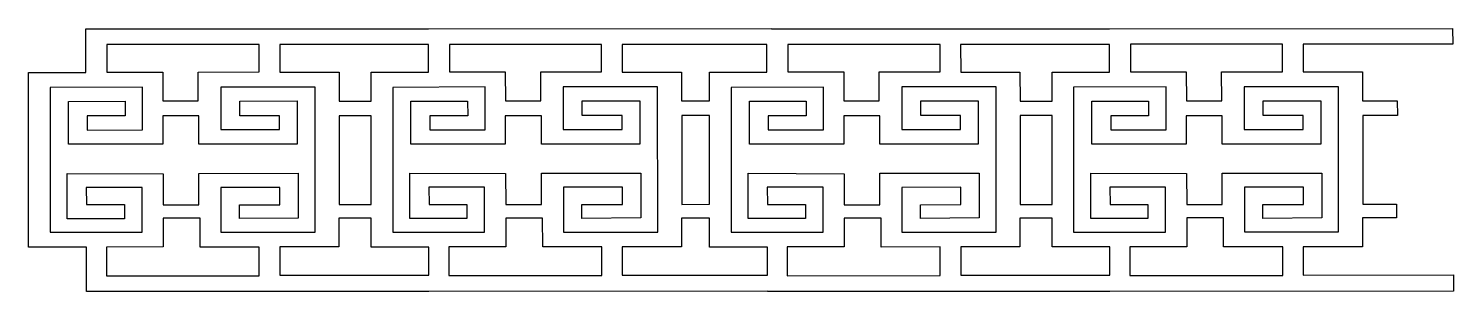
# Model space of a CAD drawing. Header units: centimetres. Extents: x -9.07 to 0.8, y 11.12 to 12.94.
import ezdxf

# ---------------------------------------------------------------- set-up
doc = ezdxf.new("R2010")
doc.units = ezdxf.units.CM
doc.header["$MEASUREMENT"] = 0
doc.layers.add('Layer 1', color=7, linetype='Continuous')

msp = doc.modelspace()

# ---------------------------------------------------------------- linework, layer by layer
at = {"layer": 'Layer 1', "color": 230}
for points, knots in [([(0.79109, 12.94087), (0.79109, 12.94087), (-1.5852, 12.93921), (-1.5852, 12.93921), (-1.5852, 12.93921), (-1.5852, 12.93921), (-3.92428, 12.93839), (-3.92428, 12.93839), (-3.92428, 12.93839), (-3.92428, 12.93839), (-3.92428, 12.94004), (-3.92428, 12.94004), (-3.92428, 12.94004), (-3.92428, 12.94004), (-6.30057, 12.93921), (-6.30057, 12.93921), (-6.30057, 12.93921), (-6.30057, 12.93921), (-8.67272, 12.93839), (-8.67272, 12.93839), (-8.67272, 12.93839), (-8.67272, 12.93839), (-8.67189, 12.6366), (-8.67189, 12.6366), (-8.67189, 12.6366), (-8.67189, 12.6366), (-9.0696, 12.6366), (-9.0696, 12.6366), (-9.0696, 12.6366), (-9.0696, 12.6366), (-9.06877, 11.42447), (-9.06877, 11.42447), (-9.06877, 11.42447), (-9.06877, 11.42447), (-8.66776, 11.42447), (-8.66776, 11.42447), (-8.66776, 11.42447), (-8.66776, 11.42447), (-8.66776, 11.11689), (-8.66776, 11.11689), (-8.66776, 11.11689), (-8.66776, 11.11689), (-6.29643, 11.11772), (-6.29643, 11.11772), (-6.29643, 11.11772), (-6.29643, 11.11772), (-3.95239, 11.11855), (-3.95239, 11.11855), (-3.95239, 11.11855), (-3.95239, 11.11855), (-3.95239, 11.11689), (-3.95239, 11.11689), (-3.95239, 11.11689), (-3.95239, 11.11689), (-1.58106, 11.11772), (-1.58106, 11.11772), (-1.58106, 11.11772), (-1.58106, 11.11772), (0.79771, 11.11855), (0.79771, 11.11855), (0.79771, 11.11855), (0.79771, 11.11855), (0.79771, 11.23182), (0.79771, 11.23182), (0.79771, 11.23182), (0.79771, 11.23182), (-0.24243, 11.231), (-0.24243, 11.231), (-0.24243, 11.231), (-0.24243, 11.231), (-0.24243, 11.42778), (-0.24243, 11.42778), (-0.24243, 11.42778), (-0.24243, 11.42778), (0.16767, 11.42778), (0.16767, 11.42778), (0.16767, 11.42778), (0.16767, 11.42778), (0.16767, 11.62704), (0.16767, 11.62704), (0.16767, 11.62704), (0.16767, 11.62704), (0.40331, 11.62704), (0.40331, 11.62704), (0.40331, 11.62704), (0.40331, 11.62704), (0.40331, 11.72213), (0.40331, 11.72213), (0.40331, 11.72213), (0.40331, 11.72213), (0.17015, 11.72213), (0.17015, 11.72213), (0.17015, 11.72213), (0.17015, 11.72213), (0.17015, 12.33729), (0.17015, 12.33729), (0.17015, 12.33729), (0.17015, 12.33729), (0.4091, 12.33729), (0.4091, 12.33729), (0.4091, 12.33729), (0.4091, 12.33729), (0.40827, 12.43898), (0.40827, 12.43898), (0.40827, 12.43898), (0.40827, 12.43898), (0.16767, 12.43816), (0.16767, 12.43816), (0.16767, 12.43816), (0.16767, 12.43816), (0.16767, 12.63908), (0.16767, 12.63908), (0.16767, 12.63908), (0.16767, 12.63908), (-0.24326, 12.63908), (-0.24326, 12.63908), (-0.24326, 12.63908), (-0.24326, 12.63908), (-0.24326, 12.8309), (-0.24326, 12.8309), (-0.24326, 12.8309), (-0.24326, 12.8309), (0.79357, 12.8309), (0.79357, 12.8309), (0.79357, 12.8309), (0.79357, 12.8309), (0.79109, 12.94087), (0.79109, 12.94087)], [0, 0, 0, 0, 0.030303, 0.030303, 0.030303, 0.030303, 0.0606061, 0.0606061, 0.0606061, 0.0606061, 0.0909091, 0.0909091, 0.0909091, 0.0909091, 0.1212121, 0.1212121, 0.1212121, 0.1212121, 0.1515152, 0.1515152, 0.1515152, 0.1515152, 0.1818182, 0.1818182, 0.1818182, 0.1818182, 0.2121212, 0.2121212, 0.2121212, 0.2121212, 0.2424242, 0.2424242, 0.2424242, 0.2424242, 0.2727273, 0.2727273, 0.2727273, 0.2727273, 0.3030303, 0.3030303, 0.3030303, 0.3030303, 0.3333333, 0.3333333, 0.3333333, 0.3333333, 0.3636364, 0.3636364, 0.3636364, 0.3636364, 0.3939394, 0.3939394, 0.3939394, 0.3939394, 0.4242424, 0.4242424, 0.4242424, 0.4242424, 0.4545455, 0.4545455, 0.4545455, 0.4545455, 0.4848485, 0.4848485, 0.4848485, 0.4848485, 0.5151515, 0.5151515, 0.5151515, 0.5151515, 0.5454545, 0.5454545, 0.5454545, 0.5454545, 0.5757576, 0.5757576, 0.5757576, 0.5757576, 0.6060606, 0.6060606, 0.6060606, 0.6060606, 0.6363636, 0.6363636, 0.6363636, 0.6363636, 0.6666667, 0.6666667, 0.6666667, 0.6666667, 0.6969697, 0.6969697, 0.6969697, 0.6969697, 0.7272727, 0.7272727, 0.7272727, 0.7272727, 0.7575758, 0.7575758, 0.7575758, 0.7575758, 0.7878788, 0.7878788, 0.7878788, 0.7878788, 0.8181818, 0.8181818, 0.8181818, 0.8181818, 0.8484848, 0.8484848, 0.8484848, 0.8484848, 0.8787879, 0.8787879, 0.8787879, 0.8787879, 0.9090909, 0.9090909, 0.9090909, 0.9090909, 0.9393939, 0.9393939, 0.9393939, 0.9393939, 1, 1, 1, 1]), ([(-8.5272, 12.82924), (-8.5272, 12.82924), (-7.47217, 12.82924), (-7.47217, 12.82924), (-7.47217, 12.82924), (-7.47217, 12.82924), (-7.47217, 12.63908), (-7.47217, 12.63908), (-7.47217, 12.63908), (-7.47217, 12.63908), (-7.89468, 12.63825), (-7.89468, 12.63825), (-7.89468, 12.63825), (-7.89468, 12.63825), (-7.89468, 12.43816), (-7.89468, 12.43816), (-7.89468, 12.43816), (-7.89468, 12.43816), (-8.13942, 12.43816), (-8.13942, 12.43816), (-8.13942, 12.43816), (-8.13942, 12.43816), (-8.13942, 12.63825), (-8.13942, 12.63825), (-8.13942, 12.63825), (-8.13942, 12.63825), (-8.52637, 12.63825), (-8.52637, 12.63825), (-8.52637, 12.63825), (-8.52637, 12.63825), (-8.5272, 12.82924), (-8.5272, 12.82924)], [0, 0, 0, 0, 0.1111111, 0.1111111, 0.1111111, 0.1111111, 0.2222222, 0.2222222, 0.2222222, 0.2222222, 0.3333333, 0.3333333, 0.3333333, 0.3333333, 0.4444444, 0.4444444, 0.4444444, 0.4444444, 0.5555556, 0.5555556, 0.5555556, 0.5555556, 0.6666667, 0.6666667, 0.6666667, 0.6666667, 0.7777778, 0.7777778, 0.7777778, 0.7777778, 1, 1, 1, 1]), ([(-7.32996, 12.82924), (-7.32996, 12.82924), (-6.30057, 12.82924), (-6.30057, 12.82924), (-6.30057, 12.82924), (-6.30057, 12.82924), (-6.30057, 12.63742), (-6.30057, 12.63742), (-6.30057, 12.63742), (-6.30057, 12.63742), (-6.69744, 12.63742), (-6.69744, 12.63742), (-6.69744, 12.63742), (-6.69744, 12.63742), (-6.69744, 12.43733), (-6.69744, 12.43733), (-6.69744, 12.43733), (-6.69744, 12.43733), (-6.91903, 12.43733), (-6.91903, 12.43733), (-6.91903, 12.43733), (-6.91903, 12.43733), (-6.91903, 12.63742), (-6.91903, 12.63742), (-6.91903, 12.63742), (-6.91903, 12.63742), (-7.32996, 12.63742), (-7.32996, 12.63742), (-7.32996, 12.63742), (-7.32996, 12.63742), (-7.32996, 12.82924), (-7.32996, 12.82924)], [0, 0, 0, 0, 0.1111111, 0.1111111, 0.1111111, 0.1111111, 0.2222222, 0.2222222, 0.2222222, 0.2222222, 0.3333333, 0.3333333, 0.3333333, 0.3333333, 0.4444444, 0.4444444, 0.4444444, 0.4444444, 0.5555556, 0.5555556, 0.5555556, 0.5555556, 0.6666667, 0.6666667, 0.6666667, 0.6666667, 0.7777778, 0.7777778, 0.7777778, 0.7777778, 1, 1, 1, 1]), ([(-6.15505, 12.83007), (-6.15505, 12.83007), (-5.10085, 12.83007), (-5.10085, 12.83007), (-5.10085, 12.83007), (-5.10085, 12.83007), (-5.10085, 12.6399), (-5.10085, 12.6399), (-5.10085, 12.6399), (-5.10085, 12.6399), (-5.52253, 12.6399), (-5.52253, 12.6399), (-5.52253, 12.6399), (-5.52253, 12.6399), (-5.52253, 12.43981), (-5.52253, 12.43981), (-5.52253, 12.43981), (-5.52253, 12.43981), (-5.76727, 12.43898), (-5.76727, 12.43898), (-5.76727, 12.43898), (-5.76727, 12.43898), (-5.76809, 12.6399), (-5.76809, 12.6399), (-5.76809, 12.6399), (-5.76809, 12.6399), (-6.15505, 12.63908), (-6.15505, 12.63908), (-6.15505, 12.63908), (-6.15505, 12.63908), (-6.15505, 12.83007), (-6.15505, 12.83007)], [0, 0, 0, 0, 0.1111111, 0.1111111, 0.1111111, 0.1111111, 0.2222222, 0.2222222, 0.2222222, 0.2222222, 0.3333333, 0.3333333, 0.3333333, 0.3333333, 0.4444444, 0.4444444, 0.4444444, 0.4444444, 0.5555556, 0.5555556, 0.5555556, 0.5555556, 0.6666667, 0.6666667, 0.6666667, 0.6666667, 0.7777778, 0.7777778, 0.7777778, 0.7777778, 1, 1, 1, 1]), ([(-4.95863, 12.83007), (-4.95863, 12.83007), (-3.95735, 12.83007), (-3.95735, 12.83007), (-3.95735, 12.83007), (-3.95735, 12.83007), (-3.95652, 12.63742), (-3.95652, 12.63742), (-3.95652, 12.63742), (-3.95652, 12.63742), (-4.35423, 12.63742), (-4.35423, 12.63742), (-4.35423, 12.63742), (-4.35423, 12.63742), (-4.35423, 12.43816), (-4.35423, 12.43816), (-4.35423, 12.43816), (-4.35423, 12.43816), (-4.5477, 12.43816), (-4.5477, 12.43816), (-4.5477, 12.43816), (-4.5477, 12.43816), (-4.5477, 12.63825), (-4.5477, 12.63825), (-4.5477, 12.63825), (-4.5477, 12.63825), (-4.95863, 12.63825), (-4.95863, 12.63825), (-4.95863, 12.63825), (-4.95863, 12.63825), (-4.95863, 12.83007), (-4.95863, 12.83007)], [0, 0, 0, 0, 0.1111111, 0.1111111, 0.1111111, 0.1111111, 0.2222222, 0.2222222, 0.2222222, 0.2222222, 0.3333333, 0.3333333, 0.3333333, 0.3333333, 0.4444444, 0.4444444, 0.4444444, 0.4444444, 0.5555556, 0.5555556, 0.5555556, 0.5555556, 0.6666667, 0.6666667, 0.6666667, 0.6666667, 0.7777778, 0.7777778, 0.7777778, 0.7777778, 1, 1, 1, 1]), ([(-2.7568, 12.83007), (-2.7568, 12.83007), (-2.7568, 12.63908), (-2.7568, 12.63908), (-2.7568, 12.63908), (-2.7568, 12.63908), (-3.17931, 12.63908), (-3.17931, 12.63908), (-3.17931, 12.63908), (-3.17931, 12.63908), (-3.17931, 12.43898), (-3.17931, 12.43898), (-3.17931, 12.43898), (-3.17931, 12.43898), (-3.42405, 12.43898), (-3.42405, 12.43898), (-3.42405, 12.43898), (-3.42405, 12.43898), (-3.42488, 12.63908), (-3.42488, 12.63908), (-3.42488, 12.63908), (-3.42488, 12.63908), (-3.811, 12.63908), (-3.811, 12.63908), (-3.811, 12.63908), (-3.811, 12.63908), (-3.81183, 12.82924), (-3.81183, 12.82924), (-3.81183, 12.82924), (-3.81183, 12.82924), (-2.7568, 12.83007), (-2.7568, 12.83007)], [0, 0, 0, 0, 0.1111111, 0.1111111, 0.1111111, 0.1111111, 0.2222222, 0.2222222, 0.2222222, 0.2222222, 0.3333333, 0.3333333, 0.3333333, 0.3333333, 0.4444444, 0.4444444, 0.4444444, 0.4444444, 0.5555556, 0.5555556, 0.5555556, 0.5555556, 0.6666667, 0.6666667, 0.6666667, 0.6666667, 0.7777778, 0.7777778, 0.7777778, 0.7777778, 1, 1, 1, 1]), ([(-1.5852, 12.83007), (-1.5852, 12.83007), (-1.5852, 12.63825), (-1.5852, 12.63825), (-1.5852, 12.63825), (-1.5852, 12.63825), (-1.98207, 12.63825), (-1.98207, 12.63825), (-1.98207, 12.63825), (-1.98207, 12.63825), (-1.98207, 12.43733), (-1.98207, 12.43733), (-1.98207, 12.43733), (-1.98207, 12.43733), (-2.20366, 12.43733), (-2.20366, 12.43733), (-2.20366, 12.43733), (-2.20366, 12.43733), (-2.20449, 12.63825), (-2.20449, 12.63825), (-2.20449, 12.63825), (-2.20449, 12.63825), (-2.61459, 12.63825), (-2.61459, 12.63825), (-2.61459, 12.63825), (-2.61459, 12.63825), (-2.61542, 12.82924), (-2.61542, 12.82924), (-2.61542, 12.82924), (-2.61542, 12.82924), (-1.5852, 12.83007), (-1.5852, 12.83007)], [0, 0, 0, 0, 0.1111111, 0.1111111, 0.1111111, 0.1111111, 0.2222222, 0.2222222, 0.2222222, 0.2222222, 0.3333333, 0.3333333, 0.3333333, 0.3333333, 0.4444444, 0.4444444, 0.4444444, 0.4444444, 0.5555556, 0.5555556, 0.5555556, 0.5555556, 0.6666667, 0.6666667, 0.6666667, 0.6666667, 0.7777778, 0.7777778, 0.7777778, 0.7777778, 1, 1, 1, 1]), ([(-1.43967, 12.8309), (-1.43967, 12.8309), (-0.38548, 12.8309), (-0.38548, 12.8309), (-0.38548, 12.8309), (-0.38548, 12.8309), (-0.38548, 12.6399), (-0.38548, 12.6399), (-0.38548, 12.6399), (-0.38548, 12.6399), (-0.80798, 12.6399), (-0.80798, 12.6399), (-0.80798, 12.6399), (-0.80798, 12.6399), (-0.80715, 12.43981), (-0.80715, 12.43981), (-0.80715, 12.43981), (-0.80715, 12.43981), (-1.05189, 12.43981), (-1.05189, 12.43981), (-1.05189, 12.43981), (-1.05189, 12.43981), (-1.05272, 12.6399), (-1.05272, 12.6399), (-1.05272, 12.6399), (-1.05272, 12.6399), (-1.43967, 12.6399), (-1.43967, 12.6399), (-1.43967, 12.6399), (-1.43967, 12.6399), (-1.43967, 12.8309), (-1.43967, 12.8309)], [0, 0, 0, 0, 0.1111111, 0.1111111, 0.1111111, 0.1111111, 0.2222222, 0.2222222, 0.2222222, 0.2222222, 0.3333333, 0.3333333, 0.3333333, 0.3333333, 0.4444444, 0.4444444, 0.4444444, 0.4444444, 0.5555556, 0.5555556, 0.5555556, 0.5555556, 0.6666667, 0.6666667, 0.6666667, 0.6666667, 0.7777778, 0.7777778, 0.7777778, 0.7777778, 1, 1, 1, 1]), ([(-8.27998, 12.5349), (-8.27998, 12.5349), (-8.27998, 12.23724), (-8.27998, 12.23724), (-8.27998, 12.23724), (-8.27998, 12.23724), (-8.6628, 12.23641), (-8.6628, 12.23641), (-8.6628, 12.23641), (-8.6628, 12.23641), (-8.6628, 12.33398), (-8.6628, 12.33398), (-8.6628, 12.33398), (-8.6628, 12.33398), (-8.4007, 12.33398), (-8.4007, 12.33398), (-8.4007, 12.33398), (-8.4007, 12.33398), (-8.4007, 12.43568), (-8.4007, 12.43568), (-8.4007, 12.43568), (-8.4007, 12.43568), (-8.79344, 12.43485), (-8.79344, 12.43485), (-8.79344, 12.43485), (-8.79344, 12.43485), (-8.79344, 12.13802), (-8.79344, 12.13802), (-8.79344, 12.13802), (-8.79344, 12.13802), (-8.13942, 12.13802), (-8.13942, 12.13802), (-8.13942, 12.13802), (-8.13942, 12.13802), (-8.13942, 12.33398), (-8.13942, 12.33398), (-8.13942, 12.33398), (-8.13942, 12.33398), (-7.89055, 12.33398), (-7.89055, 12.33398), (-7.89055, 12.33398), (-7.89055, 12.33398), (-7.89055, 12.13802), (-7.89055, 12.13802), (-7.89055, 12.13802), (-7.89055, 12.13802), (-7.20924, 12.13802), (-7.20924, 12.13802), (-7.20924, 12.13802), (-7.20924, 12.13802), (-7.20924, 12.43816), (-7.20924, 12.43816), (-7.20924, 12.43816), (-7.20924, 12.43816), (-7.60695, 12.43733), (-7.60695, 12.43733), (-7.60695, 12.43733), (-7.60695, 12.43733), (-7.60695, 12.33563), (-7.60695, 12.33563), (-7.60695, 12.33563), (-7.60695, 12.33563), (-7.33161, 12.33563), (-7.33161, 12.33563), (-7.33161, 12.33563), (-7.33161, 12.33563), (-7.33161, 12.24055), (-7.33161, 12.24055), (-7.33161, 12.24055), (-7.33161, 12.24055), (-7.73841, 12.24055), (-7.73841, 12.24055), (-7.73841, 12.24055), (-7.73841, 12.24055), (-7.73841, 12.5349), (-7.73841, 12.5349), (-7.73841, 12.5349), (-7.73841, 12.5349), (-7.08522, 12.5349), (-7.08522, 12.5349), (-7.08522, 12.5349), (-7.08522, 12.5349), (-7.08439, 11.52865), (-7.08439, 11.52865), (-7.08439, 11.52865), (-7.08439, 11.52865), (-7.73676, 11.52865), (-7.73676, 11.52865), (-7.73676, 11.52865), (-7.73676, 11.52865), (-7.73676, 11.83871), (-7.73676, 11.83871), (-7.73676, 11.83871), (-7.73676, 11.83871), (-7.32831, 11.83871), (-7.32831, 11.83871), (-7.32831, 11.83871), (-7.32831, 11.83871), (-7.32831, 11.71882), (-7.32831, 11.71882), (-7.32831, 11.71882), (-7.32831, 11.71882), (-7.60943, 11.71882), (-7.60943, 11.71882), (-7.60943, 11.71882), (-7.60943, 11.71882), (-7.60943, 11.62291), (-7.60943, 11.62291), (-7.60943, 11.62291), (-7.60943, 11.62291), (-7.20263, 11.62622), (-7.20263, 11.62622), (-7.20263, 11.62622), (-7.20263, 11.62622), (-7.20263, 11.9371), (-7.20263, 11.9371), (-7.20263, 11.9371), (-7.20263, 11.9371), (-7.89055, 11.93628), (-7.89055, 11.93628), (-7.89055, 11.93628), (-7.89055, 11.93628), (-7.89055, 11.71882), (-7.89055, 11.71882), (-7.89055, 11.71882), (-7.89055, 11.71882), (-8.13694, 11.71882), (-8.13694, 11.71882), (-8.13694, 11.71882), (-8.13694, 11.71882), (-8.13694, 11.9338), (-8.13694, 11.9338), (-8.13694, 11.9338), (-8.13694, 11.9338), (-8.80088, 11.93628), (-8.80088, 11.93628), (-8.80088, 11.93628), (-8.80088, 11.93628), (-8.80088, 11.62208), (-8.80088, 11.62208), (-8.80088, 11.62208), (-8.80088, 11.62208), (-8.40566, 11.62208), (-8.40566, 11.62208), (-8.40566, 11.62208), (-8.40566, 11.62208), (-8.40566, 11.71965), (-8.40566, 11.71965), (-8.40566, 11.71965), (-8.40566, 11.71965), (-8.66776, 11.71965), (-8.66776, 11.71965), (-8.66776, 11.71965), (-8.66776, 11.71965), (-8.66941, 11.83871), (-8.66941, 11.83871), (-8.66941, 11.83871), (-8.66941, 11.83871), (-8.28329, 11.83871), (-8.28329, 11.83871), (-8.28329, 11.83871), (-8.28329, 11.83871), (-8.28329, 11.52865), (-8.28329, 11.52865), (-8.28329, 11.52865), (-8.28329, 11.52865), (-8.91911, 11.52783), (-8.91911, 11.52783), (-8.91911, 11.52783), (-8.91911, 11.52783), (-8.91994, 12.53159), (-8.91994, 12.53159), (-8.91994, 12.53159), (-8.91994, 12.53159), (-8.27998, 12.5349), (-8.27998, 12.5349)], [0, 0, 0, 0, 0.0222222, 0.0222222, 0.0222222, 0.0222222, 0.0444444, 0.0444444, 0.0444444, 0.0444444, 0.0666667, 0.0666667, 0.0666667, 0.0666667, 0.0888889, 0.0888889, 0.0888889, 0.0888889, 0.1111111, 0.1111111, 0.1111111, 0.1111111, 0.1333333, 0.1333333, 0.1333333, 0.1333333, 0.1555556, 0.1555556, 0.1555556, 0.1555556, 0.1777778, 0.1777778, 0.1777778, 0.1777778, 0.2, 0.2, 0.2, 0.2, 0.2222222, 0.2222222, 0.2222222, 0.2222222, 0.2444444, 0.2444444, 0.2444444, 0.2444444, 0.2666667, 0.2666667, 0.2666667, 0.2666667, 0.2888889, 0.2888889, 0.2888889, 0.2888889, 0.3111111, 0.3111111, 0.3111111, 0.3111111, 0.3333333, 0.3333333, 0.3333333, 0.3333333, 0.3555556, 0.3555556, 0.3555556, 0.3555556, 0.3777778, 0.3777778, 0.3777778, 0.3777778, 0.4, 0.4, 0.4, 0.4, 0.4222222, 0.4222222, 0.4222222, 0.4222222, 0.4444444, 0.4444444, 0.4444444, 0.4444444, 0.4666667, 0.4666667, 0.4666667, 0.4666667, 0.4888889, 0.4888889, 0.4888889, 0.4888889, 0.5111111, 0.5111111, 0.5111111, 0.5111111, 0.5333333, 0.5333333, 0.5333333, 0.5333333, 0.5555556, 0.5555556, 0.5555556, 0.5555556, 0.5777778, 0.5777778, 0.5777778, 0.5777778, 0.6, 0.6, 0.6, 0.6, 0.6222222, 0.6222222, 0.6222222, 0.6222222, 0.6444444, 0.6444444, 0.6444444, 0.6444444, 0.6666667, 0.6666667, 0.6666667, 0.6666667, 0.6888889, 0.6888889, 0.6888889, 0.6888889, 0.7111111, 0.7111111, 0.7111111, 0.7111111, 0.7333333, 0.7333333, 0.7333333, 0.7333333, 0.7555556, 0.7555556, 0.7555556, 0.7555556, 0.7777778, 0.7777778, 0.7777778, 0.7777778, 0.8, 0.8, 0.8, 0.8, 0.8222222, 0.8222222, 0.8222222, 0.8222222, 0.8444444, 0.8444444, 0.8444444, 0.8444444, 0.8666667, 0.8666667, 0.8666667, 0.8666667, 0.8888889, 0.8888889, 0.8888889, 0.8888889, 0.9111111, 0.9111111, 0.9111111, 0.9111111, 0.9333333, 0.9333333, 0.9333333, 0.9333333, 0.9555556, 0.9555556, 0.9555556, 0.9555556, 1, 1, 1, 1]), ([(-5.90783, 12.53572), (-5.90783, 12.53572), (-5.90783, 12.23807), (-5.90783, 12.23807), (-5.90783, 12.23807), (-5.90783, 12.23807), (-6.29064, 12.23724), (-6.29064, 12.23724), (-6.29064, 12.23724), (-6.29064, 12.23724), (-6.29064, 12.3348), (-6.29064, 12.3348), (-6.29064, 12.3348), (-6.29064, 12.3348), (-6.02854, 12.3348), (-6.02854, 12.3348), (-6.02854, 12.3348), (-6.02854, 12.3348), (-6.02937, 12.4365), (-6.02937, 12.4365), (-6.02937, 12.4365), (-6.02937, 12.4365), (-6.42211, 12.43568), (-6.42211, 12.43568), (-6.42211, 12.43568), (-6.42211, 12.43568), (-6.42128, 12.13885), (-6.42128, 12.13885), (-6.42128, 12.13885), (-6.42128, 12.13885), (-5.76809, 12.13885), (-5.76809, 12.13885), (-5.76809, 12.13885), (-5.76809, 12.13885), (-5.76809, 12.3348), (-5.76809, 12.3348), (-5.76809, 12.3348), (-5.76809, 12.3348), (-5.51839, 12.3348), (-5.51839, 12.3348), (-5.51839, 12.3348), (-5.51839, 12.3348), (-5.51839, 12.13885), (-5.51839, 12.13885), (-5.51839, 12.13885), (-5.51839, 12.13885), (-4.83709, 12.13967), (-4.83709, 12.13967), (-4.83709, 12.13967), (-4.83709, 12.13967), (-4.83709, 12.43898), (-4.83709, 12.43898), (-4.83709, 12.43898), (-4.83709, 12.43898), (-5.23479, 12.43898), (-5.23479, 12.43898), (-5.23479, 12.43898), (-5.23479, 12.43898), (-5.23479, 12.33646), (-5.23479, 12.33646), (-5.23479, 12.33646), (-5.23479, 12.33646), (-4.95946, 12.33646), (-4.95946, 12.33646), (-4.95946, 12.33646), (-4.95946, 12.33646), (-4.95946, 12.24137), (-4.95946, 12.24137), (-4.95946, 12.24137), (-4.95946, 12.24137), (-5.36626, 12.24137), (-5.36626, 12.24137), (-5.36626, 12.24137), (-5.36626, 12.24137), (-5.36626, 12.53572), (-5.36626, 12.53572), (-5.36626, 12.53572), (-5.36626, 12.53572), (-4.71307, 12.53572), (-4.71307, 12.53572), (-4.71307, 12.53572), (-4.71307, 12.53572), (-4.71224, 11.52948), (-4.71224, 11.52948), (-4.71224, 11.52948), (-4.71224, 11.52948), (-5.36543, 11.52948), (-5.36543, 11.52948), (-5.36543, 11.52948), (-5.36543, 11.52948), (-5.36543, 11.83954), (-5.36543, 11.83954), (-5.36543, 11.83954), (-5.36543, 11.83954), (-4.95698, 11.83954), (-4.95698, 11.83954), (-4.95698, 11.83954), (-4.95698, 11.83954), (-4.95698, 11.71965), (-4.95698, 11.71965), (-4.95698, 11.71965), (-4.95698, 11.71965), (-5.2381, 11.71965), (-5.2381, 11.71965), (-5.2381, 11.71965), (-5.2381, 11.71965), (-5.2381, 11.62374), (-5.2381, 11.62374), (-5.2381, 11.62374), (-5.2381, 11.62374), (-4.83048, 11.62704), (-4.83048, 11.62704), (-4.83048, 11.62704), (-4.83048, 11.62704), (-4.83048, 11.93793), (-4.83048, 11.93793), (-4.83048, 11.93793), (-4.83048, 11.93793), (-5.51839, 11.9371), (-5.51839, 11.9371), (-5.51839, 11.9371), (-5.51839, 11.9371), (-5.51839, 11.71965), (-5.51839, 11.71965), (-5.51839, 11.71965), (-5.51839, 11.71965), (-5.76479, 11.71965), (-5.76479, 11.71965), (-5.76479, 11.71965), (-5.76479, 11.71965), (-5.76561, 11.93462), (-5.76561, 11.93462), (-5.76561, 11.93462), (-5.76561, 11.93462), (-6.42872, 11.9371), (-6.42872, 11.9371), (-6.42872, 11.9371), (-6.42872, 11.9371), (-6.42872, 11.62291), (-6.42872, 11.62291), (-6.42872, 11.62291), (-6.42872, 11.62291), (-6.03433, 11.62291), (-6.03433, 11.62291), (-6.03433, 11.62291), (-6.03433, 11.62291), (-6.03433, 11.72048), (-6.03433, 11.72048), (-6.03433, 11.72048), (-6.03433, 11.72048), (-6.29561, 11.72048), (-6.29561, 11.72048), (-6.29561, 11.72048), (-6.29561, 11.72048), (-6.29726, 11.83954), (-6.29726, 11.83954), (-6.29726, 11.83954), (-6.29726, 11.83954), (-5.91113, 11.83954), (-5.91113, 11.83954), (-5.91113, 11.83954), (-5.91113, 11.83954), (-5.91113, 11.52948), (-5.91113, 11.52948), (-5.91113, 11.52948), (-5.91113, 11.52948), (-6.54779, 11.52865), (-6.54779, 11.52865), (-6.54779, 11.52865), (-6.54779, 11.52865), (-6.54779, 12.53242), (-6.54779, 12.53242), (-6.54779, 12.53242), (-6.54779, 12.53242), (-5.90783, 12.53572), (-5.90783, 12.53572)], [0, 0, 0, 0, 0.0222222, 0.0222222, 0.0222222, 0.0222222, 0.0444444, 0.0444444, 0.0444444, 0.0444444, 0.0666667, 0.0666667, 0.0666667, 0.0666667, 0.0888889, 0.0888889, 0.0888889, 0.0888889, 0.1111111, 0.1111111, 0.1111111, 0.1111111, 0.1333333, 0.1333333, 0.1333333, 0.1333333, 0.1555556, 0.1555556, 0.1555556, 0.1555556, 0.1777778, 0.1777778, 0.1777778, 0.1777778, 0.2, 0.2, 0.2, 0.2, 0.2222222, 0.2222222, 0.2222222, 0.2222222, 0.2444444, 0.2444444, 0.2444444, 0.2444444, 0.2666667, 0.2666667, 0.2666667, 0.2666667, 0.2888889, 0.2888889, 0.2888889, 0.2888889, 0.3111111, 0.3111111, 0.3111111, 0.3111111, 0.3333333, 0.3333333, 0.3333333, 0.3333333, 0.3555556, 0.3555556, 0.3555556, 0.3555556, 0.3777778, 0.3777778, 0.3777778, 0.3777778, 0.4, 0.4, 0.4, 0.4, 0.4222222, 0.4222222, 0.4222222, 0.4222222, 0.4444444, 0.4444444, 0.4444444, 0.4444444, 0.4666667, 0.4666667, 0.4666667, 0.4666667, 0.4888889, 0.4888889, 0.4888889, 0.4888889, 0.5111111, 0.5111111, 0.5111111, 0.5111111, 0.5333333, 0.5333333, 0.5333333, 0.5333333, 0.5555556, 0.5555556, 0.5555556, 0.5555556, 0.5777778, 0.5777778, 0.5777778, 0.5777778, 0.6, 0.6, 0.6, 0.6, 0.6222222, 0.6222222, 0.6222222, 0.6222222, 0.6444444, 0.6444444, 0.6444444, 0.6444444, 0.6666667, 0.6666667, 0.6666667, 0.6666667, 0.6888889, 0.6888889, 0.6888889, 0.6888889, 0.7111111, 0.7111111, 0.7111111, 0.7111111, 0.7333333, 0.7333333, 0.7333333, 0.7333333, 0.7555556, 0.7555556, 0.7555556, 0.7555556, 0.7777778, 0.7777778, 0.7777778, 0.7777778, 0.8, 0.8, 0.8, 0.8, 0.8222222, 0.8222222, 0.8222222, 0.8222222, 0.8444444, 0.8444444, 0.8444444, 0.8444444, 0.8666667, 0.8666667, 0.8666667, 0.8666667, 0.8888889, 0.8888889, 0.8888889, 0.8888889, 0.9111111, 0.9111111, 0.9111111, 0.9111111, 0.9333333, 0.9333333, 0.9333333, 0.9333333, 0.9555556, 0.9555556, 0.9555556, 0.9555556, 1, 1, 1, 1]), ([(-3.02304, 12.53572), (-3.02304, 12.53572), (-2.36985, 12.53572), (-2.36985, 12.53572), (-2.36985, 12.53572), (-2.36985, 12.53572), (-2.36902, 11.52948), (-2.36902, 11.52948), (-2.36902, 11.52948), (-2.36902, 11.52948), (-3.02139, 11.52948), (-3.02139, 11.52948), (-3.02139, 11.52948), (-3.02139, 11.52948), (-3.02221, 11.83871), (-3.02221, 11.83871), (-3.02221, 11.83871), (-3.02221, 11.83871), (-2.61294, 11.83954), (-2.61294, 11.83954), (-2.61294, 11.83954), (-2.61294, 11.83954), (-2.61294, 11.71965), (-2.61294, 11.71965), (-2.61294, 11.71965), (-2.61294, 11.71965), (-2.89406, 11.71882), (-2.89406, 11.71882), (-2.89406, 11.71882), (-2.89406, 11.71882), (-2.89406, 11.62291), (-2.89406, 11.62291), (-2.89406, 11.62291), (-2.89406, 11.62291), (-2.48726, 11.62704), (-2.48726, 11.62704), (-2.48726, 11.62704), (-2.48726, 11.62704), (-2.48726, 11.9371), (-2.48726, 11.9371), (-2.48726, 11.9371), (-2.48726, 11.9371), (-3.17518, 11.9371), (-3.17518, 11.9371), (-3.17518, 11.9371), (-3.17518, 11.9371), (-3.17518, 11.71882), (-3.17518, 11.71882), (-3.17518, 11.71882), (-3.17518, 11.71882), (-3.42157, 11.71882), (-3.42157, 11.71882), (-3.42157, 11.71882), (-3.42157, 11.71882), (-3.4224, 11.9338), (-3.4224, 11.9338), (-3.4224, 11.9338), (-3.4224, 11.9338), (-4.08551, 11.9371), (-4.08551, 11.9371), (-4.08551, 11.9371), (-4.08551, 11.9371), (-4.08551, 11.62291), (-4.08551, 11.62291), (-4.08551, 11.62291), (-4.08551, 11.62291), (-3.69029, 11.62291), (-3.69029, 11.62291), (-3.69029, 11.62291), (-3.69029, 11.62291), (-3.69029, 11.72048), (-3.69029, 11.72048), (-3.69029, 11.72048), (-3.69029, 11.72048), (-3.95239, 11.71965), (-3.95239, 11.71965), (-3.95239, 11.71965), (-3.95239, 11.71965), (-3.95404, 11.83954), (-3.95404, 11.83954), (-3.95404, 11.83954), (-3.95404, 11.83954), (-3.56792, 11.83954), (-3.56792, 11.83954), (-3.56792, 11.83954), (-3.56792, 11.83954), (-3.56792, 11.52865), (-3.56792, 11.52865), (-3.56792, 11.52865), (-3.56792, 11.52865), (-4.20374, 11.52865), (-4.20374, 11.52865), (-4.20374, 11.52865), (-4.20374, 11.52865), (-4.20457, 12.53159), (-4.20457, 12.53159), (-4.20457, 12.53159), (-4.20457, 12.53159), (-3.56461, 12.5349), (-3.56461, 12.5349), (-3.56461, 12.5349), (-3.56461, 12.5349), (-3.56461, 12.23724), (-3.56461, 12.23724), (-3.56461, 12.23724), (-3.56461, 12.23724), (-3.94743, 12.23724), (-3.94743, 12.23724), (-3.94743, 12.23724), (-3.94743, 12.23724), (-3.94743, 12.33398), (-3.94743, 12.33398), (-3.94743, 12.33398), (-3.94743, 12.33398), (-3.68533, 12.3348), (-3.68533, 12.3348), (-3.68533, 12.3348), (-3.68533, 12.3348), (-3.68533, 12.43568), (-3.68533, 12.43568), (-3.68533, 12.43568), (-3.68533, 12.43568), (-4.07807, 12.43568), (-4.07807, 12.43568), (-4.07807, 12.43568), (-4.07807, 12.43568), (-4.07807, 12.13802), (-4.07807, 12.13802), (-4.07807, 12.13802), (-4.07807, 12.13802), (-3.42405, 12.13885), (-3.42405, 12.13885), (-3.42405, 12.13885), (-3.42405, 12.13885), (-3.42405, 12.3348), (-3.42405, 12.3348), (-3.42405, 12.3348), (-3.42405, 12.3348), (-3.17518, 12.3348), (-3.17518, 12.3348), (-3.17518, 12.3348), (-3.17518, 12.3348), (-3.17518, 12.13885), (-3.17518, 12.13885), (-3.17518, 12.13885), (-3.17518, 12.13885), (-2.49387, 12.13885), (-2.49387, 12.13885), (-2.49387, 12.13885), (-2.49387, 12.13885), (-2.49387, 12.43816), (-2.49387, 12.43816), (-2.49387, 12.43816), (-2.49387, 12.43816), (-2.89158, 12.43816), (-2.89158, 12.43816), (-2.89158, 12.43816), (-2.89158, 12.43816), (-2.89158, 12.33646), (-2.89158, 12.33646), (-2.89158, 12.33646), (-2.89158, 12.33646), (-2.61624, 12.33646), (-2.61624, 12.33646), (-2.61624, 12.33646), (-2.61624, 12.33646), (-2.61624, 12.24055), (-2.61624, 12.24055), (-2.61624, 12.24055), (-2.61624, 12.24055), (-3.02304, 12.24055), (-3.02304, 12.24055), (-3.02304, 12.24055), (-3.02304, 12.24055), (-3.02304, 12.53572), (-3.02304, 12.53572)], [0, 0, 0, 0, 0.0222222, 0.0222222, 0.0222222, 0.0222222, 0.0444444, 0.0444444, 0.0444444, 0.0444444, 0.0666667, 0.0666667, 0.0666667, 0.0666667, 0.0888889, 0.0888889, 0.0888889, 0.0888889, 0.1111111, 0.1111111, 0.1111111, 0.1111111, 0.1333333, 0.1333333, 0.1333333, 0.1333333, 0.1555556, 0.1555556, 0.1555556, 0.1555556, 0.1777778, 0.1777778, 0.1777778, 0.1777778, 0.2, 0.2, 0.2, 0.2, 0.2222222, 0.2222222, 0.2222222, 0.2222222, 0.2444444, 0.2444444, 0.2444444, 0.2444444, 0.2666667, 0.2666667, 0.2666667, 0.2666667, 0.2888889, 0.2888889, 0.2888889, 0.2888889, 0.3111111, 0.3111111, 0.3111111, 0.3111111, 0.3333333, 0.3333333, 0.3333333, 0.3333333, 0.3555556, 0.3555556, 0.3555556, 0.3555556, 0.3777778, 0.3777778, 0.3777778, 0.3777778, 0.4, 0.4, 0.4, 0.4, 0.4222222, 0.4222222, 0.4222222, 0.4222222, 0.4444444, 0.4444444, 0.4444444, 0.4444444, 0.4666667, 0.4666667, 0.4666667, 0.4666667, 0.4888889, 0.4888889, 0.4888889, 0.4888889, 0.5111111, 0.5111111, 0.5111111, 0.5111111, 0.5333333, 0.5333333, 0.5333333, 0.5333333, 0.5555556, 0.5555556, 0.5555556, 0.5555556, 0.5777778, 0.5777778, 0.5777778, 0.5777778, 0.6, 0.6, 0.6, 0.6, 0.6222222, 0.6222222, 0.6222222, 0.6222222, 0.6444444, 0.6444444, 0.6444444, 0.6444444, 0.6666667, 0.6666667, 0.6666667, 0.6666667, 0.6888889, 0.6888889, 0.6888889, 0.6888889, 0.7111111, 0.7111111, 0.7111111, 0.7111111, 0.7333333, 0.7333333, 0.7333333, 0.7333333, 0.7555556, 0.7555556, 0.7555556, 0.7555556, 0.7777778, 0.7777778, 0.7777778, 0.7777778, 0.8, 0.8, 0.8, 0.8, 0.8222222, 0.8222222, 0.8222222, 0.8222222, 0.8444444, 0.8444444, 0.8444444, 0.8444444, 0.8666667, 0.8666667, 0.8666667, 0.8666667, 0.8888889, 0.8888889, 0.8888889, 0.8888889, 0.9111111, 0.9111111, 0.9111111, 0.9111111, 0.9333333, 0.9333333, 0.9333333, 0.9333333, 0.9555556, 0.9555556, 0.9555556, 0.9555556, 1, 1, 1, 1]), ([(-0.65171, 12.53655), (-0.65171, 12.53655), (0.0023, 12.53655), (0.0023, 12.53655), (0.0023, 12.53655), (0.0023, 12.53655), (0.0023, 11.53031), (0.0023, 11.53031), (0.0023, 11.53031), (0.0023, 11.53031), (-0.65006, 11.53031), (-0.65006, 11.53031), (-0.65006, 11.53031), (-0.65006, 11.53031), (-0.65006, 11.83954), (-0.65006, 11.83954), (-0.65006, 11.83954), (-0.65006, 11.83954), (-0.24161, 11.84036), (-0.24161, 11.84036), (-0.24161, 11.84036), (-0.24161, 11.84036), (-0.24161, 11.72048), (-0.24161, 11.72048), (-0.24161, 11.72048), (-0.24161, 11.72048), (-0.52273, 11.72048), (-0.52273, 11.72048), (-0.52273, 11.72048), (-0.52273, 11.72048), (-0.52273, 11.62374), (-0.52273, 11.62374), (-0.52273, 11.62374), (-0.52273, 11.62374), (-0.1151, 11.62787), (-0.1151, 11.62787), (-0.1151, 11.62787), (-0.1151, 11.62787), (-0.1151, 11.93793), (-0.1151, 11.93793), (-0.1151, 11.93793), (-0.1151, 11.93793), (-0.80302, 11.93793), (-0.80302, 11.93793), (-0.80302, 11.93793), (-0.80302, 11.93793), (-0.80302, 11.71965), (-0.80302, 11.71965), (-0.80302, 11.71965), (-0.80302, 11.71965), (-1.04941, 11.71965), (-1.04941, 11.71965), (-1.04941, 11.71965), (-1.04941, 11.71965), (-1.05024, 11.93462), (-1.05024, 11.93462), (-1.05024, 11.93462), (-1.05024, 11.93462), (-1.71335, 11.93793), (-1.71335, 11.93793), (-1.71335, 11.93793), (-1.71335, 11.93793), (-1.71335, 11.62374), (-1.71335, 11.62374), (-1.71335, 11.62374), (-1.71335, 11.62374), (-1.31896, 11.62374), (-1.31896, 11.62374), (-1.31896, 11.62374), (-1.31896, 11.62374), (-1.31896, 11.7213), (-1.31896, 11.7213), (-1.31896, 11.7213), (-1.31896, 11.7213), (-1.58023, 11.7213), (-1.58023, 11.7213), (-1.58023, 11.7213), (-1.58023, 11.7213), (-1.58189, 11.84036), (-1.58189, 11.84036), (-1.58189, 11.84036), (-1.58189, 11.84036), (-1.19659, 11.84036), (-1.19659, 11.84036), (-1.19659, 11.84036), (-1.19659, 11.84036), (-1.19576, 11.52948), (-1.19576, 11.52948), (-1.19576, 11.52948), (-1.19576, 11.52948), (-1.83242, 11.52948), (-1.83242, 11.52948), (-1.83242, 11.52948), (-1.83242, 11.52948), (-1.83324, 12.53324), (-1.83324, 12.53324), (-1.83324, 12.53324), (-1.83324, 12.53324), (-1.19245, 12.53572), (-1.19245, 12.53572), (-1.19245, 12.53572), (-1.19245, 12.53572), (-1.19245, 12.23807), (-1.19245, 12.23807), (-1.19245, 12.23807), (-1.19245, 12.23807), (-1.57527, 12.23807), (-1.57527, 12.23807), (-1.57527, 12.23807), (-1.57527, 12.23807), (-1.57527, 12.33563), (-1.57527, 12.33563), (-1.57527, 12.33563), (-1.57527, 12.33563), (-1.314, 12.33563), (-1.314, 12.33563), (-1.314, 12.33563), (-1.314, 12.33563), (-1.314, 12.4365), (-1.314, 12.4365), (-1.314, 12.4365), (-1.314, 12.4365), (-1.70674, 12.4365), (-1.70674, 12.4365), (-1.70674, 12.4365), (-1.70674, 12.4365), (-1.70591, 12.13885), (-1.70591, 12.13885), (-1.70591, 12.13885), (-1.70591, 12.13885), (-1.05272, 12.13967), (-1.05272, 12.13967), (-1.05272, 12.13967), (-1.05272, 12.13967), (-1.05272, 12.33563), (-1.05272, 12.33563), (-1.05272, 12.33563), (-1.05272, 12.33563), (-0.80302, 12.33563), (-0.80302, 12.33563), (-0.80302, 12.33563), (-0.80302, 12.33563), (-0.80302, 12.13967), (-0.80302, 12.13967), (-0.80302, 12.13967), (-0.80302, 12.13967), (-0.12172, 12.13967), (-0.12172, 12.13967), (-0.12172, 12.13967), (-0.12172, 12.13967), (-0.12172, 12.43898), (-0.12172, 12.43898), (-0.12172, 12.43898), (-0.12172, 12.43898), (-0.52025, 12.43898), (-0.52025, 12.43898), (-0.52025, 12.43898), (-0.52025, 12.43898), (-0.52025, 12.33729), (-0.52025, 12.33729), (-0.52025, 12.33729), (-0.52025, 12.33729), (-0.24409, 12.33729), (-0.24409, 12.33729), (-0.24409, 12.33729), (-0.24409, 12.33729), (-0.24409, 12.24137), (-0.24409, 12.24137), (-0.24409, 12.24137), (-0.24409, 12.24137), (-0.65089, 12.24137), (-0.65089, 12.24137), (-0.65089, 12.24137), (-0.65089, 12.24137), (-0.65171, 12.53655), (-0.65171, 12.53655)], [0, 0, 0, 0, 0.0222222, 0.0222222, 0.0222222, 0.0222222, 0.0444444, 0.0444444, 0.0444444, 0.0444444, 0.0666667, 0.0666667, 0.0666667, 0.0666667, 0.0888889, 0.0888889, 0.0888889, 0.0888889, 0.1111111, 0.1111111, 0.1111111, 0.1111111, 0.1333333, 0.1333333, 0.1333333, 0.1333333, 0.1555556, 0.1555556, 0.1555556, 0.1555556, 0.1777778, 0.1777778, 0.1777778, 0.1777778, 0.2, 0.2, 0.2, 0.2, 0.2222222, 0.2222222, 0.2222222, 0.2222222, 0.2444444, 0.2444444, 0.2444444, 0.2444444, 0.2666667, 0.2666667, 0.2666667, 0.2666667, 0.2888889, 0.2888889, 0.2888889, 0.2888889, 0.3111111, 0.3111111, 0.3111111, 0.3111111, 0.3333333, 0.3333333, 0.3333333, 0.3333333, 0.3555556, 0.3555556, 0.3555556, 0.3555556, 0.3777778, 0.3777778, 0.3777778, 0.3777778, 0.4, 0.4, 0.4, 0.4, 0.4222222, 0.4222222, 0.4222222, 0.4222222, 0.4444444, 0.4444444, 0.4444444, 0.4444444, 0.4666667, 0.4666667, 0.4666667, 0.4666667, 0.4888889, 0.4888889, 0.4888889, 0.4888889, 0.5111111, 0.5111111, 0.5111111, 0.5111111, 0.5333333, 0.5333333, 0.5333333, 0.5333333, 0.5555556, 0.5555556, 0.5555556, 0.5555556, 0.5777778, 0.5777778, 0.5777778, 0.5777778, 0.6, 0.6, 0.6, 0.6, 0.6222222, 0.6222222, 0.6222222, 0.6222222, 0.6444444, 0.6444444, 0.6444444, 0.6444444, 0.6666667, 0.6666667, 0.6666667, 0.6666667, 0.6888889, 0.6888889, 0.6888889, 0.6888889, 0.7111111, 0.7111111, 0.7111111, 0.7111111, 0.7333333, 0.7333333, 0.7333333, 0.7333333, 0.7555556, 0.7555556, 0.7555556, 0.7555556, 0.7777778, 0.7777778, 0.7777778, 0.7777778, 0.8, 0.8, 0.8, 0.8, 0.8222222, 0.8222222, 0.8222222, 0.8222222, 0.8444444, 0.8444444, 0.8444444, 0.8444444, 0.8666667, 0.8666667, 0.8666667, 0.8666667, 0.8888889, 0.8888889, 0.8888889, 0.8888889, 0.9111111, 0.9111111, 0.9111111, 0.9111111, 0.9333333, 0.9333333, 0.9333333, 0.9333333, 0.9555556, 0.9555556, 0.9555556, 0.9555556, 1, 1, 1, 1]), ([(-6.91738, 12.33563), (-6.91738, 12.33563), (-6.69744, 12.33563), (-6.69744, 12.33563), (-6.69744, 12.33563), (-6.69744, 12.33563), (-6.69661, 11.72048), (-6.69661, 11.72048), (-6.69661, 11.72048), (-6.69661, 11.72048), (-6.91738, 11.72048), (-6.91738, 11.72048), (-6.91738, 11.72048), (-6.91738, 11.72048), (-6.91738, 12.33563), (-6.91738, 12.33563)], [0, 0, 0, 0, 0.2, 0.2, 0.2, 0.2, 0.4, 0.4, 0.4, 0.4, 0.6, 0.6, 0.6, 0.6, 1, 1, 1, 1]), ([(-4.54522, 12.33646), (-4.54522, 12.33646), (-4.35423, 12.33646), (-4.35423, 12.33646), (-4.35423, 12.33646), (-4.35423, 12.33646), (-4.3534, 11.72213), (-4.3534, 11.72213), (-4.3534, 11.72213), (-4.3534, 11.72213), (-4.54522, 11.7213), (-4.54522, 11.7213), (-4.54522, 11.7213), (-4.54522, 11.7213), (-4.54522, 12.33646), (-4.54522, 12.33646)], [0, 0, 0, 0, 0.2, 0.2, 0.2, 0.2, 0.4, 0.4, 0.4, 0.4, 0.6, 0.6, 0.6, 0.6, 1, 1, 1, 1]), ([(-2.20201, 12.33646), (-2.20201, 12.33646), (-1.98207, 12.33646), (-1.98207, 12.33646), (-1.98207, 12.33646), (-1.98207, 12.33646), (-1.98124, 11.7213), (-1.98124, 11.7213), (-1.98124, 11.7213), (-1.98124, 11.7213), (-2.20201, 11.7213), (-2.20201, 11.7213), (-2.20201, 11.7213), (-2.20201, 11.7213), (-2.20201, 12.33646), (-2.20201, 12.33646)], [0, 0, 0, 0, 0.2, 0.2, 0.2, 0.2, 0.4, 0.4, 0.4, 0.4, 0.6, 0.6, 0.6, 0.6, 1, 1, 1, 1]), ([(-8.13611, 11.62539), (-8.13611, 11.62539), (-7.88063, 11.62539), (-7.88063, 11.62539), (-7.88063, 11.62539), (-7.88063, 11.62539), (-7.88063, 11.4253), (-7.88063, 11.4253), (-7.88063, 11.4253), (-7.88063, 11.4253), (-7.47135, 11.4253), (-7.47135, 11.4253), (-7.47135, 11.4253), (-7.47135, 11.4253), (-7.47135, 11.22686), (-7.47135, 11.22686), (-7.47135, 11.22686), (-7.47135, 11.22686), (-8.53051, 11.22604), (-8.53051, 11.22604), (-8.53051, 11.22604), (-8.53051, 11.22604), (-8.53051, 11.4253), (-8.53051, 11.4253), (-8.53051, 11.4253), (-8.53051, 11.4253), (-8.13611, 11.42613), (-8.13611, 11.42613), (-8.13611, 11.42613), (-8.13611, 11.42613), (-8.13611, 11.62539), (-8.13611, 11.62539)], [0, 0, 0, 0, 0.1111111, 0.1111111, 0.1111111, 0.1111111, 0.2222222, 0.2222222, 0.2222222, 0.2222222, 0.3333333, 0.3333333, 0.3333333, 0.3333333, 0.4444444, 0.4444444, 0.4444444, 0.4444444, 0.5555556, 0.5555556, 0.5555556, 0.5555556, 0.6666667, 0.6666667, 0.6666667, 0.6666667, 0.7777778, 0.7777778, 0.7777778, 0.7777778, 1, 1, 1, 1]), ([(-6.91986, 11.62539), (-6.91986, 11.62539), (-6.69661, 11.62539), (-6.69661, 11.62539), (-6.69661, 11.62539), (-6.69661, 11.62539), (-6.69661, 11.4253), (-6.69661, 11.4253), (-6.69661, 11.4253), (-6.69661, 11.4253), (-6.29643, 11.4253), (-6.29643, 11.4253), (-6.29643, 11.4253), (-6.29643, 11.4253), (-6.29643, 11.23017), (-6.29643, 11.23017), (-6.29643, 11.23017), (-6.29643, 11.23017), (-7.32913, 11.23017), (-7.32913, 11.23017), (-7.32913, 11.23017), (-7.32913, 11.23017), (-7.32913, 11.42613), (-7.32913, 11.42613), (-7.32913, 11.42613), (-7.32913, 11.42613), (-6.91986, 11.42695), (-6.91986, 11.42695), (-6.91986, 11.42695), (-6.91986, 11.42695), (-6.91986, 11.62539), (-6.91986, 11.62539)], [0, 0, 0, 0, 0.1111111, 0.1111111, 0.1111111, 0.1111111, 0.2222222, 0.2222222, 0.2222222, 0.2222222, 0.3333333, 0.3333333, 0.3333333, 0.3333333, 0.4444444, 0.4444444, 0.4444444, 0.4444444, 0.5555556, 0.5555556, 0.5555556, 0.5555556, 0.6666667, 0.6666667, 0.6666667, 0.6666667, 0.7777778, 0.7777778, 0.7777778, 0.7777778, 1, 1, 1, 1]), ([(-5.76396, 11.62622), (-5.76396, 11.62622), (-5.5093, 11.62622), (-5.5093, 11.62622), (-5.5093, 11.62622), (-5.5093, 11.62622), (-5.50847, 11.42613), (-5.50847, 11.42613), (-5.50847, 11.42613), (-5.50847, 11.42613), (-5.10002, 11.42613), (-5.10002, 11.42613), (-5.10002, 11.42613), (-5.10002, 11.42613), (-5.09919, 11.22769), (-5.09919, 11.22769), (-5.09919, 11.22769), (-5.09919, 11.22769), (-6.15835, 11.22769), (-6.15835, 11.22769), (-6.15835, 11.22769), (-6.15835, 11.22769), (-6.15835, 11.42695), (-6.15835, 11.42695), (-6.15835, 11.42695), (-6.15835, 11.42695), (-5.76396, 11.42695), (-5.76396, 11.42695), (-5.76396, 11.42695), (-5.76396, 11.42695), (-5.76396, 11.62622), (-5.76396, 11.62622)], [0, 0, 0, 0, 0.1111111, 0.1111111, 0.1111111, 0.1111111, 0.2222222, 0.2222222, 0.2222222, 0.2222222, 0.3333333, 0.3333333, 0.3333333, 0.3333333, 0.4444444, 0.4444444, 0.4444444, 0.4444444, 0.5555556, 0.5555556, 0.5555556, 0.5555556, 0.6666667, 0.6666667, 0.6666667, 0.6666667, 0.7777778, 0.7777778, 0.7777778, 0.7777778, 1, 1, 1, 1]), ([(-4.5477, 11.62622), (-4.5477, 11.62622), (-4.3534, 11.62622), (-4.3534, 11.62622), (-4.3534, 11.62622), (-4.3534, 11.62622), (-4.3534, 11.4253), (-4.3534, 11.4253), (-4.3534, 11.4253), (-4.3534, 11.4253), (-3.95239, 11.4253), (-3.95239, 11.4253), (-3.95239, 11.4253), (-3.95239, 11.4253), (-3.95239, 11.231), (-3.95239, 11.231), (-3.95239, 11.231), (-3.95239, 11.231), (-4.95781, 11.231), (-4.95781, 11.231), (-4.95781, 11.231), (-4.95781, 11.231), (-4.95781, 11.42778), (-4.95781, 11.42778), (-4.95781, 11.42778), (-4.95781, 11.42778), (-4.5477, 11.42778), (-4.5477, 11.42778), (-4.5477, 11.42778), (-4.5477, 11.42778), (-4.5477, 11.62622), (-4.5477, 11.62622)], [0, 0, 0, 0, 0.1111111, 0.1111111, 0.1111111, 0.1111111, 0.2222222, 0.2222222, 0.2222222, 0.2222222, 0.3333333, 0.3333333, 0.3333333, 0.3333333, 0.4444444, 0.4444444, 0.4444444, 0.4444444, 0.5555556, 0.5555556, 0.5555556, 0.5555556, 0.6666667, 0.6666667, 0.6666667, 0.6666667, 0.7777778, 0.7777778, 0.7777778, 0.7777778, 1, 1, 1, 1]), ([(-3.42074, 11.62622), (-3.42074, 11.62622), (-3.16525, 11.62622), (-3.16525, 11.62622), (-3.16525, 11.62622), (-3.16525, 11.62622), (-3.16525, 11.4253), (-3.16525, 11.4253), (-3.16525, 11.4253), (-3.16525, 11.4253), (-2.75598, 11.42613), (-2.75598, 11.42613), (-2.75598, 11.42613), (-2.75598, 11.42613), (-2.75598, 11.22769), (-2.75598, 11.22769), (-2.75598, 11.22769), (-2.75598, 11.22769), (-3.81514, 11.22686), (-3.81514, 11.22686), (-3.81514, 11.22686), (-3.81514, 11.22686), (-3.81514, 11.42613), (-3.81514, 11.42613), (-3.81514, 11.42613), (-3.81514, 11.42613), (-3.42074, 11.42613), (-3.42074, 11.42613), (-3.42074, 11.42613), (-3.42074, 11.42613), (-3.42074, 11.62622), (-3.42074, 11.62622)], [0, 0, 0, 0, 0.1111111, 0.1111111, 0.1111111, 0.1111111, 0.2222222, 0.2222222, 0.2222222, 0.2222222, 0.3333333, 0.3333333, 0.3333333, 0.3333333, 0.4444444, 0.4444444, 0.4444444, 0.4444444, 0.5555556, 0.5555556, 0.5555556, 0.5555556, 0.6666667, 0.6666667, 0.6666667, 0.6666667, 0.7777778, 0.7777778, 0.7777778, 0.7777778, 1, 1, 1, 1]), ([(-1.98124, 11.62622), (-1.98124, 11.62622), (-1.98124, 11.42613), (-1.98124, 11.42613), (-1.98124, 11.42613), (-1.98124, 11.42613), (-1.58106, 11.42613), (-1.58106, 11.42613), (-1.58106, 11.42613), (-1.58106, 11.42613), (-1.58106, 11.231), (-1.58106, 11.231), (-1.58106, 11.231), (-1.58106, 11.231), (-2.61376, 11.23017), (-2.61376, 11.23017), (-2.61376, 11.23017), (-2.61376, 11.23017), (-2.61376, 11.42695), (-2.61376, 11.42695), (-2.61376, 11.42695), (-2.61376, 11.42695), (-2.20449, 11.42695), (-2.20449, 11.42695), (-2.20449, 11.42695), (-2.20449, 11.42695), (-2.20449, 11.62539), (-2.20449, 11.62539), (-2.20449, 11.62539), (-2.20449, 11.62539), (-1.98124, 11.62622), (-1.98124, 11.62622)], [0, 0, 0, 0, 0.1111111, 0.1111111, 0.1111111, 0.1111111, 0.2222222, 0.2222222, 0.2222222, 0.2222222, 0.3333333, 0.3333333, 0.3333333, 0.3333333, 0.4444444, 0.4444444, 0.4444444, 0.4444444, 0.5555556, 0.5555556, 0.5555556, 0.5555556, 0.6666667, 0.6666667, 0.6666667, 0.6666667, 0.7777778, 0.7777778, 0.7777778, 0.7777778, 1, 1, 1, 1]), ([(-1.04859, 11.62704), (-1.04859, 11.62704), (-0.79393, 11.62704), (-0.79393, 11.62704), (-0.79393, 11.62704), (-0.79393, 11.62704), (-0.79393, 11.42613), (-0.79393, 11.42613), (-0.79393, 11.42613), (-0.79393, 11.42613), (-0.38465, 11.42695), (-0.38465, 11.42695), (-0.38465, 11.42695), (-0.38465, 11.42695), (-0.38465, 11.22852), (-0.38465, 11.22852), (-0.38465, 11.22852), (-0.38465, 11.22852), (-1.44298, 11.22769), (-1.44298, 11.22769), (-1.44298, 11.22769), (-1.44298, 11.22769), (-1.44298, 11.42695), (-1.44298, 11.42695), (-1.44298, 11.42695), (-1.44298, 11.42695), (-1.04859, 11.42695), (-1.04859, 11.42695), (-1.04859, 11.42695), (-1.04859, 11.42695), (-1.04859, 11.62704), (-1.04859, 11.62704)], [0, 0, 0, 0, 0.1111111, 0.1111111, 0.1111111, 0.1111111, 0.2222222, 0.2222222, 0.2222222, 0.2222222, 0.3333333, 0.3333333, 0.3333333, 0.3333333, 0.4444444, 0.4444444, 0.4444444, 0.4444444, 0.5555556, 0.5555556, 0.5555556, 0.5555556, 0.6666667, 0.6666667, 0.6666667, 0.6666667, 0.7777778, 0.7777778, 0.7777778, 0.7777778, 1, 1, 1, 1])]:
    msp.add_open_spline(points, degree=3, knots=knots, dxfattribs=at)

doc.saveas('drawing.dxf')
